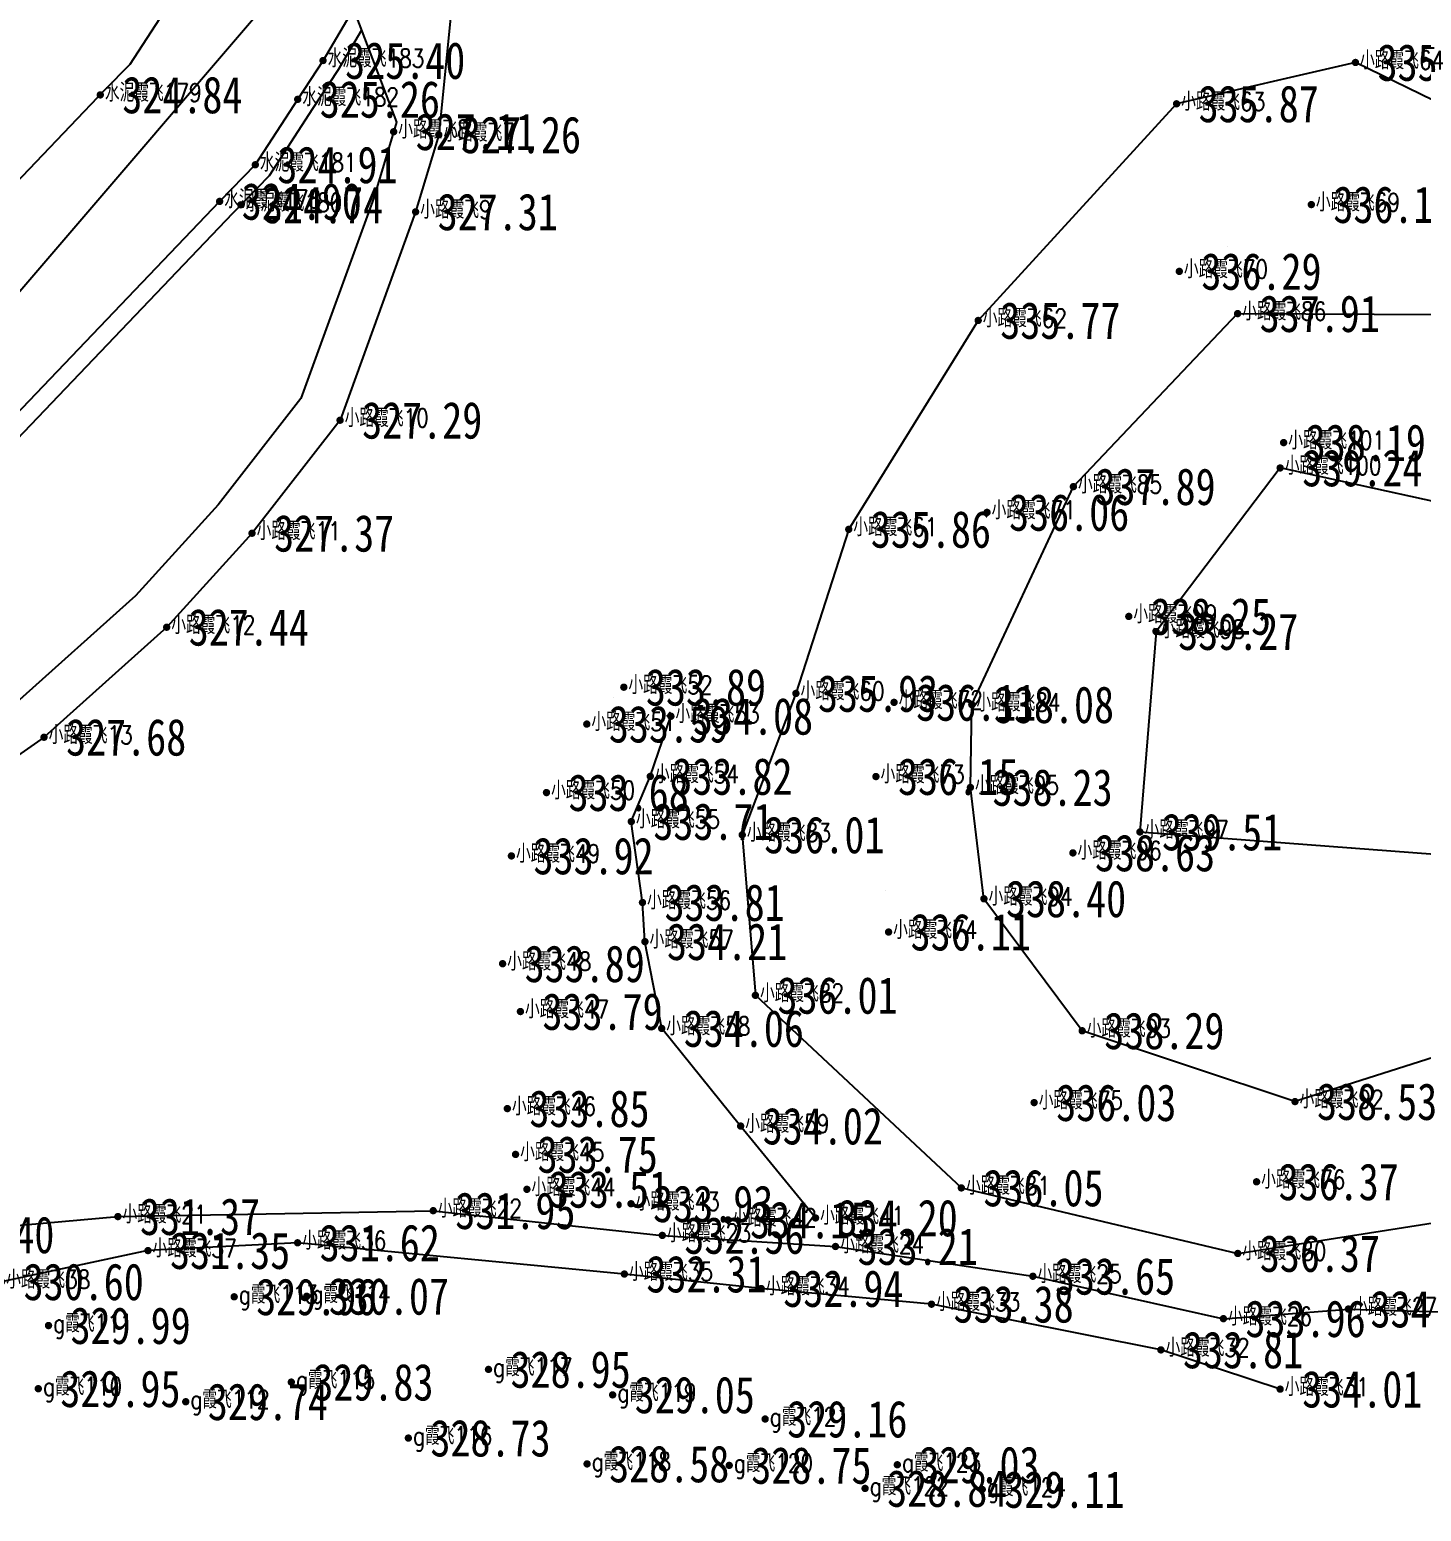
# Model space of a CAD drawing. Extents: x 380662 to 384336, y 3073712 to 3075492.
# Drawn here: x 382088.59 to 382126.41, y 3075339.05 to 3075379.32 of the extents above; entities that cross this region are included whole.
import ezdxf
from ezdxf.enums import TextEntityAlignment as Align

# ---------------------------------------------------------------- set-up
doc = ezdxf.new("R2010")
doc.units = 0
doc.header["$LTSCALE"] = 0.5
doc.header["$PDSIZE"] = 0.2
doc.layers.get('0').update_dxf_attribs({"linetype": 'CONTINUOUS'})
for name, color, linetype in [('DMTZ', 3, 'CONTINUOUS'), ('GCD', 1, 'CONTINUOUS'), ('ZDH', 1, 'CONTINUOUS')]:
    doc.layers.add(name, color=color, linetype=linetype)
doc.styles.add('HZ', font='rs.shx', dxfattribs={"width": 0.8, "bigfont": 'hztxt.shx'})
doc.styles.add('正等线体', font='simhei.ttf')
doc.linetypes.add('10421', pattern='A,2,[150,AAA.SHX,S=0.5,R=0,X=0,Y=0.5],1e-11', length=2)

# ---------------------------------------------------------------- blocks, each defined once
blk = doc.blocks.new('GC200')
at = {"linetype": 'Continuous', "const_width": 0.2, "flags": 128}
blk.add_lwpolyline([(-0.1, 0, 1), (0.1, 0, 1)], format="xyb", close=True, dxfattribs=at)

msp = doc.modelspace()

# ---------------------------------------------------------------- linework, layer by layer
at = {"color": 8, "linetype": 'Continuous', "flags": 128}
for points, elevation in [([(382142.567, 3075380.221), (382142.567, 3075380.221), (382125.378, 3075396.473), (382118.036, 3075400.27), (382111.433, 3075400.24), (382102.539, 3075393.458), (382097.233, 3075388.298), (382093.631, 3075382.057), (382092.871, 3075380.77), (382092.232, 3075379.792), (382091.309, 3075378.367), (382090.626, 3075377.667), (382081.283, 3075367.887)], 326.336), ([(382123.696, 3075392.434), (382117.021, 3075395.239), (382112.051, 3075394.19), (382105.953, 3075389.879), (382100.606, 3075385.45), (382097.383, 3075379.867), (382096.563, 3075378.477), (382095.875, 3075377.423), (382094.722, 3075375.643), (382093.753, 3075374.649), (382083.956, 3075364.395), (382074.901, 3075359.465), (382062.897, 3075355.752), (382055.63, 3075351.913), (382051.077, 3075346.254), (382051.4, 3075338.876), (382058.548, 3075330.829), (382067.878, 3075327.593), (382077.208, 3075322.782), (382081.615, 3075317.795), (382082.79, 3075313.425), (382079.574, 3075305.842), (382068.454, 3075299.636)], 326.336), ([(382100.606, 3075385.45), (382099.709, 3075376.458), (382099.079, 3075374.364), (382097.026, 3075368.701), (382094.633, 3075365.63), (382092.314, 3075363.075), (382088.98, 3075360.086), (382084.322, 3075356.826), (382082.135, 3075355.722), (382081.161, 3075354.943), (382080.322, 3075352.694), (382080.664, 3075349.773), (382083.106, 3075347.184), (382085.396, 3075346.563), (382090.988, 3075347.058), (382099.557, 3075347.218), (382105.783, 3075346.546), (382110.492, 3075346.245), (382115.855, 3075345.436), (382121.034, 3075344.283), (382124.431, 3075344.545), (382127.317, 3075344.463), (382129.725, 3075345.465)], 327.26), ([(382097.383, 3075379.867), (382097.401, 3075379.845), (382098.561, 3075376.803), (382097.941, 3075374.741), (382095.964, 3075369.288), (382093.715, 3075366.402), (382091.468, 3075363.926), (382088.233, 3075361.027), (382083.705, 3075357.858), (382081.483, 3075356.736), (382080.154, 3075355.672), (382079.098, 3075352.842), (382079.519, 3075349.239), (382080.408, 3075347)], 327.042), ([(382097.607, 3075379.304), (382096.97, 3075378.224), (382096.276, 3075377.162), (382095.098, 3075375.343), (382094.098, 3075374.317), (382084.251, 3075364.01), (382075.088, 3075359.022), (382063.081, 3075355.308), (382055.941, 3075351.536), (382051.563, 3075346.095), (382051.871, 3075339.067), (382058.823, 3075331.24), (382068.067, 3075328.034), (382077.507, 3075323.166), (382082.048, 3075318.028), (382083.295, 3075313.39), (382079.951, 3075305.504), (382068.67, 3075299.209)], 326.336), ([(382131.422, 3075373.363), (382128.155, 3075376.706), (382124.622, 3075378.424), (382119.761, 3075377.3), (382114.369, 3075371.412), (382110.851, 3075365.736), (382109.415, 3075361.276), (382107.956, 3075357.432), (382108.314, 3075353.071), (382113.911, 3075347.837), (382121.423, 3075346.055), (382128.411, 3075347.148)], 335.86), ([(382109.948, 3075347.021), (382107.913, 3075349.519), (382105.767, 3075352.171), (382105.312, 3075354.53), (382105.245, 3075355.593), (382104.941, 3075357.794), (382105.457, 3075359.021), (382106.017, 3075360.656)], 334.203), ([(382122.575, 3075342.368), (382119.335, 3075343.435), (382113.1, 3075344.677), (382108.472, 3075345.103), (382104.752, 3075345.497), (382095.872, 3075346.345), (382091.805, 3075346.134), (382087.826, 3075345.287), (382083.664, 3075345.393), (382080.408, 3075347)], 334.008)]:
    msp.add_lwpolyline(points, dxfattribs=dict(at, elevation=elevation))
at = {"linetype": 'Continuous', "flags": 128}
msp.add_lwpolyline([(382062, 3075299), (382078, 3075307), (382080, 3075314), (382079, 3075318), (382074, 3075322), (382066, 3075326), (382058, 3075329), (382050, 3075338), (382049, 3075346), (382054.221, 3075353.243), (382066, 3075359), (382083, 3075366), (382095, 3075380), (382104, 3075392), (382113, 3075398), (382121, 3075397), (382128, 3075391), (382142, 3075378)], dxfattribs=at)
at = {"color": 8, "linetype": 'Continuous', "flags": 128}
for points, elevation in [([(382116.956, 3075366.896), (382121.42, 3075371.598), (382126.989, 3075371.573), (382130.932, 3075368.512), (382133.42, 3075361.524), (382132.288, 3075354.936), (382128.155, 3075351.833), (382122.979, 3075350.184), (382117.195, 3075352.108), (382114.525, 3075355.695), (382114.157, 3075358.721), (382114.196, 3075360.971)], 338.272), ([(382128.456, 3075356.78), (382129.207, 3075361.54), (382126.867, 3075366.466), (382122.576, 3075367.404), (382119.204, 3075362.958), (382118.765, 3075357.511)], 339.95)]:
    msp.add_lwpolyline(points, close=True, dxfattribs=dict(at, elevation=elevation))
at = {"layer": 'DMTZ', "color": 8, "linetype": '10421', "flags": 128}
for points, elevation in [([(382128.411, 3075347.148, 0.00000234, 0.00000234, 0), (382121.423, 3075346.055, 0.00000234, 0.00000234, 0), (382113.911, 3075347.837, 0.00000234, 0.00000234, 0), (382108.314, 3075353.071, 0.00000234, 0.00000234, 0), (382107.956, 3075357.432, 0.00000234, 0.00000234, 0), (382109.415, 3075361.276, 0.00000234, 0.00000234, 0), (382110.851, 3075365.736, 0.00000234, 0.00000234, 0), (382114.369, 3075371.412, 0.00000234, 0.00000234, 0), (382119.761, 3075377.3, 0.00000234, 0.00000234, 0), (382124.622, 3075378.424, 0.00000234, 0.00000234, 0), (382128.155, 3075376.706, 0.00000234, 0.00000234, 0), (382131.422, 3075373.363, 0.00000234, 0.00000234, 0)], 335.86), ([(382127.923, 3075349.543, 0.00000234, 0.00000234, 0), (382126.526, 3075348.917, 0.00000234, 0.00000234, 0), (382121.935, 3075348.003, 0.00000234, 0.00000234, 0), (382115.89, 3075350.155, 0.00000234, 0.00000234, 0), (382111.933, 3075354.791, 0.00000234, 0.00000234, 0), (382111.59, 3075359.017, 0.00000234, 0.00000234, 0), (382112.083, 3075361.033, 0.00000234, 0.00000234, 0), (382114.609, 3075366.196, 0.00000234, 0.00000234, 0), (382119.835, 3075372.746, 0.00000234, 0.00000234, 0), (382123.423, 3075374.562, 0.00000234, 0.00000234, 0), (382128.34, 3075373.11, 0.00000234, 0.00000234, 0), (382132.344, 3075370.204, 0.00000234, 0.00000234, 0)], 336.645), ([(382128.155, 3075351.833, 0.00000234, 0.00000234, 0), (382122.979, 3075350.184, 0.00000234, 0.00000234, 0), (382117.195, 3075352.108, 0.00000234, 0.00000234, 0), (382114.525, 3075355.695, 0.00000234, 0.00000234, 0), (382114.157, 3075358.721, 0.00000234, 0.00000234, 0), (382114.196, 3075360.971, 0.00000234, 0.00000234, 0), (382116.956, 3075366.896, 0.00000234, 0.00000234, 0), (382121.42, 3075371.598, 0.00000234, 0.00000234, 0), (382126.989, 3075371.573, 0.00000234, 0.00000234, 0), (382130.932, 3075368.512, 0.00000234, 0.00000234, 0), (382133.42, 3075361.524, 0.00000234, 0.00000234, 0), (382132.288, 3075354.936, 0.00000234, 0.00000234, 0), (382128.44, 3075352.047, 0.00000234, 0.00000234, 0)], 338.272), ([(382128.456, 3075356.78, 0.00000234, 0.00000234, 0), (382118.769, 3075357.561, 0.00000234, 0.00000234, 0), (382119.204, 3075362.958, 0.00000234, 0.00000234, 0), (382122.576, 3075367.404, 0.00000234, 0.00000234, 0), (382126.867, 3075366.466, 0.00000234, 0.00000234, 0), (382129.207, 3075361.54, 0.00000234, 0.00000234, 0), (382128.497, 3075357.041, 0.00000234, 0.00000234, 0)], 339.95), ([(382107.569, 3075346.967, 0.00000233, 0.00000233, 0), (382102.103, 3075347.799, 0.00000233, 0.00000233, 0), (382101.795, 3075348.748, 0.00000233, 0.00000233, 0), (382101.572, 3075349.993, 0.00000233, 0.00000233, 0), (382101.927, 3075352.631, 0.00000233, 0.00000233, 0), (382101.443, 3075353.93, 0.00000233, 0.00000233, 0), (382101.683, 3075356.86, 0.00000233, 0.00000233, 0), (382102.636, 3075358.581, 0.00000233, 0.00000233, 0), (382103.732, 3075360.443, 0.00000233, 0.00000233, 0), (382104.738, 3075361.445, 0.00000233, 0.00000233, 0)], 333.894), ([(382109.948, 3075347.021, 0.00000233, 0.00000233, 0), (382107.913, 3075349.519, 0.00000233, 0.00000233, 0), (382105.767, 3075352.171, 0.00000233, 0.00000233, 0), (382105.312, 3075354.53, 0.00000233, 0.00000233, 0), (382105.245, 3075355.593, 0.00000233, 0.00000233, 0), (382104.941, 3075357.794, 0.00000233, 0.00000233, 0), (382105.457, 3075359.021, 0.00000233, 0.00000233, 0), (382106.017, 3075360.656, 0.00000233, 0.00000233, 0)], 334.203), ([(382122.575, 3075342.368, 0.00000233, 0.00000233, 0), (382119.335, 3075343.435, 0.00000233, 0.00000233, 0), (382113.1, 3075344.677, 0.00000233, 0.00000233, 0), (382108.472, 3075345.103, 0.00000233, 0.00000233, 0), (382104.752, 3075345.497, 0.00000233, 0.00000233, 0), (382095.872, 3075346.345, 0.00000233, 0.00000233, 0), (382091.805, 3075346.134, 0.00000233, 0.00000233, 0), (382087.826, 3075345.287, 0.00000233, 0.00000233, 0)], 334.008), ([(382116.991, 3075338.474, 0.00000233, 0.00000233, 0), (382114.41, 3075338.478, 0.00000233, 0.00000233, 0), (382111.295, 3075339.67, 0.00000233, 0.00000233, 0), (382107.602, 3075340.296, 0.00000233, 0.00000233, 0), (382103.739, 3075340.336, 0.00000233, 0.00000233, 0), (382098.882, 3075341.038, 0.00000233, 0.00000233, 0), (382092.832, 3075342.026, 0.00000233, 0.00000233, 0), (382088.824, 3075342.38, 0.00000233, 0.00000233, 0), (382084.558, 3075343.068, 0.00000233, 0.00000233, 0)], 326.336)]:
    msp.add_lwpolyline(points, format="xyseb", dxfattribs=dict(at, elevation=elevation))
at = {"layer": 'ZDH', "color": 8, "linetype": 'Continuous'}
for p in [(382096.563, 3075378.477, 325.402), (382124.622, 3075378.424, 335.753), (382090.508, 3075377.543, 324.84), (382095.875, 3075377.423, 325.26), (382119.761, 3075377.3, 335.868), (382098.482, 3075376.541, 327.105), (382099.709, 3075376.458, 327.26), (382094.722, 3075375.643, 324.912), (382093.753, 3075374.649, 324.904), (382094.33, 3075374.555, 324.737), (382123.423, 3075374.562, 336.113), (382099.079, 3075374.364, 327.31), (382119.835, 3075372.746, 336.29), (382114.369, 3075371.412, 335.765), (382121.42, 3075371.598, 337.911), (382097.026, 3075368.701, 327.289), (382122.671, 3075368.092, 338.194), (382122.576, 3075367.404, 339.242), (382116.956, 3075366.896, 337.887), (382114.609, 3075366.196, 336.059), (382110.851, 3075365.736, 335.856), (382094.633, 3075365.63, 327.374), (382118.462, 3075363.369, 338.249), (382092.314, 3075363.075, 327.435), (382119.204, 3075362.958, 339.266), (382104.738, 3075361.445, 333.894), (382109.415, 3075361.276, 335.927), (382112.083, 3075361.033, 336.105), (382114.196, 3075360.971, 338.081), (382103.732, 3075360.443, 333.594), (382106.017, 3075360.656, 334.083), (382088.98, 3075360.086, 327.677), (382105.457, 3075359.021, 333.815), (382111.59, 3075359.017, 336.154), (382102.636, 3075358.581, 333.683), (382114.157, 3075358.721, 338.233), (382104.941, 3075357.794, 333.706), (382107.956, 3075357.432, 336.01), (382118.765, 3075357.511, 339.506), (382101.683, 3075356.86, 333.922), (382116.943, 3075356.942, 338.63), (382114.525, 3075355.695, 338.395), (382105.245, 3075355.593, 333.81), (382105.312, 3075354.53, 334.206), (382111.933, 3075354.791, 336.114), (382101.443, 3075353.93, 333.888), (382108.314, 3075353.071, 336.013), (382101.927, 3075352.631, 333.787), (382105.767, 3075352.171, 334.058), (382117.195, 3075352.108, 338.289), (382101.572, 3075349.993, 333.845), (382115.89, 3075350.155, 336.028), (382122.979, 3075350.184, 338.532), (382107.913, 3075349.519, 334.017), (382101.795, 3075348.748, 333.753), (382121.935, 3075348.003, 336.367), (382102.103, 3075347.799, 333.506), (382113.911, 3075347.837, 336.051), (382099.557, 3075347.218, 331.953), (382104.934, 3075347.406, 333.925), (382090.988, 3075347.058, 331.366), (382107.569, 3075346.967, 334.146), (382109.948, 3075347.021, 334.203), (382095.872, 3075346.345, 331.615), (382105.783, 3075346.546, 332.56), (382091.805, 3075346.134, 331.352), (382110.492, 3075346.245, 333.209), (382121.423, 3075346.055, 336.374), (382104.752, 3075345.497, 332.308), (382115.855, 3075345.436, 333.652), (382094.148, 3075344.878, 329.961), (382096.121, 3075344.892, 330.07), (382108.472, 3075345.103, 332.941), (382113.1, 3075344.677, 333.384), (382124.431, 3075344.545, 334.113), (382089.102, 3075344.096, 329.987), (382121.034, 3075344.283, 333.963), (382119.335, 3075343.435, 333.806), (382101.06, 3075342.905, 328.947), (382088.824, 3075342.38, 329.946), (382095.7, 3075342.559, 329.827), (382122.575, 3075342.368, 334.008), (382092.832, 3075342.026, 329.739), (382104.434, 3075342.213, 329.045), (382108.579, 3075341.556, 329.155), (382098.882, 3075341.038, 328.726), (382103.739, 3075340.336, 328.576), (382107.602, 3075340.296, 328.749), (382112.171, 3075340.312, 329.034), (382111.295, 3075339.67, 328.844), (382114.479, 3075339.642, 329.106)]:
    msp.add_point(p, dxfattribs=at)

# ---------------------------------------------------------------- block references
at = {"layer": 'GCD', "color": 8, "linetype": 'Continuous'}
ref = msp.add_blockref('GC200', (382096.563, 3075378.477, 325.402), dxfattribs=dict(at, xscale=0.5, yscale=0.5, zscale=0.5))
ref.add_attrib('height', '325.40', dxfattribs={"linetype": 'Continuous', "height": 1, "style": '正等线体', "width": 0.8}).set_placement((382097.163, 3075378.477, 325.402), align=Align.MIDDLE_LEFT)
ref = msp.add_blockref('GC200', (382124.622, 3075378.424, 335.753), dxfattribs=dict(at, xscale=0.5, yscale=0.5, zscale=0.5))
ref.add_attrib('height', '335.75', dxfattribs={"linetype": 'Continuous', "height": 1, "style": '正等线体', "width": 0.8}).set_placement((382125.222, 3075378.424, 335.753), align=Align.MIDDLE_LEFT)
ref = msp.add_blockref('GC200', (382090.508, 3075377.543, 324.84), dxfattribs=dict(at, xscale=0.5, yscale=0.5, zscale=0.5))
ref.add_attrib('height', '324.84', dxfattribs={"linetype": 'Continuous', "height": 1, "style": '正等线体', "width": 0.8}).set_placement((382091.108, 3075377.543, 324.84), align=Align.MIDDLE_LEFT)
ref = msp.add_blockref('GC200', (382095.875, 3075377.423, 325.26), dxfattribs=dict(at, xscale=0.5, yscale=0.5, zscale=0.5))
ref.add_attrib('height', '325.26', dxfattribs={"linetype": 'Continuous', "height": 1, "style": '正等线体', "width": 0.8}).set_placement((382096.475, 3075377.423, 325.26), align=Align.MIDDLE_LEFT)
ref = msp.add_blockref('GC200', (382119.761, 3075377.3, 335.868), dxfattribs=dict(at, xscale=0.5, yscale=0.5, zscale=0.5))
ref.add_attrib('height', '335.87', dxfattribs={"linetype": 'Continuous', "height": 1, "style": '正等线体', "width": 0.8}).set_placement((382120.361, 3075377.3, 335.868), align=Align.MIDDLE_LEFT)
ref = msp.add_blockref('GC200', (382098.482, 3075376.541, 327.105), dxfattribs=dict(at, xscale=0.5, yscale=0.5, zscale=0.5))
ref.add_attrib('height', '327.11', dxfattribs={"linetype": 'Continuous', "height": 1, "style": '正等线体', "width": 0.8}).set_placement((382099.082, 3075376.541, 327.105), align=Align.MIDDLE_LEFT)
ref = msp.add_blockref('GC200', (382099.709, 3075376.458, 327.26), dxfattribs=dict(at, xscale=0.5, yscale=0.5, zscale=0.5))
ref.add_attrib('height', '327.26', dxfattribs={"linetype": 'Continuous', "height": 1, "style": '正等线体', "width": 0.8}).set_placement((382100.309, 3075376.458, 327.26), align=Align.MIDDLE_LEFT)
ref = msp.add_blockref('GC200', (382094.722, 3075375.643, 324.912), dxfattribs=dict(at, xscale=0.5, yscale=0.5, zscale=0.5))
ref.add_attrib('height', '324.91', dxfattribs={"linetype": 'Continuous', "height": 1, "style": '正等线体', "width": 0.8}).set_placement((382095.322, 3075375.643, 324.912), align=Align.MIDDLE_LEFT)
ref = msp.add_blockref('GC200', (382093.753, 3075374.649, 324.904), dxfattribs=dict(at, xscale=0.5, yscale=0.5, zscale=0.5))
ref.add_attrib('height', '324.90', dxfattribs={"linetype": 'Continuous', "height": 1, "style": '正等线体', "width": 0.8}).set_placement((382094.353, 3075374.649, 324.904), align=Align.MIDDLE_LEFT)
ref = msp.add_blockref('GC200', (382094.33, 3075374.555, 324.737), dxfattribs=dict(at, xscale=0.5, yscale=0.5, zscale=0.5))
ref.add_attrib('height', '324.74', dxfattribs={"linetype": 'Continuous', "height": 1, "style": '正等线体', "width": 0.8}).set_placement((382094.93, 3075374.555, 324.737), align=Align.MIDDLE_LEFT)
ref = msp.add_blockref('GC200', (382123.423, 3075374.562, 336.113), dxfattribs=dict(at, xscale=0.5, yscale=0.5, zscale=0.5))
ref.add_attrib('height', '336.11', dxfattribs={"linetype": 'Continuous', "height": 1, "style": '正等线体', "width": 0.8}).set_placement((382124.023, 3075374.562, 336.113), align=Align.MIDDLE_LEFT)
ref = msp.add_blockref('GC200', (382099.079, 3075374.364, 327.31), dxfattribs=dict(at, xscale=0.5, yscale=0.5, zscale=0.5))
ref.add_attrib('height', '327.31', dxfattribs={"linetype": 'Continuous', "height": 1, "style": '正等线体', "width": 0.8}).set_placement((382099.679, 3075374.364, 327.31), align=Align.MIDDLE_LEFT)
ref = msp.add_blockref('GC200', (382119.835, 3075372.746, 336.29), dxfattribs=dict(at, xscale=0.5, yscale=0.5, zscale=0.5))
ref.add_attrib('height', '336.29', dxfattribs={"linetype": 'Continuous', "height": 1, "style": '正等线体', "width": 0.8}).set_placement((382120.435, 3075372.746, 336.29), align=Align.MIDDLE_LEFT)
ref = msp.add_blockref('GC200', (382114.369, 3075371.412, 335.765), dxfattribs=dict(at, xscale=0.5, yscale=0.5, zscale=0.5))
ref.add_attrib('height', '335.77', dxfattribs={"linetype": 'Continuous', "height": 1, "style": '正等线体', "width": 0.8}).set_placement((382114.969, 3075371.412, 335.765), align=Align.MIDDLE_LEFT)
ref = msp.add_blockref('GC200', (382121.42, 3075371.598, 337.911), dxfattribs=dict(at, xscale=0.5, yscale=0.5, zscale=0.5))
ref.add_attrib('height', '337.91', dxfattribs={"linetype": 'Continuous', "height": 1, "style": '正等线体', "width": 0.8}).set_placement((382122.02, 3075371.598, 337.911), align=Align.MIDDLE_LEFT)
ref = msp.add_blockref('GC200', (382097.026, 3075368.701, 327.289), dxfattribs=dict(at, xscale=0.5, yscale=0.5, zscale=0.5))
ref.add_attrib('height', '327.29', dxfattribs={"linetype": 'Continuous', "height": 1, "style": '正等线体', "width": 0.8}).set_placement((382097.626, 3075368.701, 327.289), align=Align.MIDDLE_LEFT)
ref = msp.add_blockref('GC200', (382122.671, 3075368.092, 338.194), dxfattribs=dict(at, xscale=0.5, yscale=0.5, zscale=0.5))
ref.add_attrib('height', '338.19', dxfattribs={"linetype": 'Continuous', "height": 1, "style": '正等线体', "width": 0.8}).set_placement((382123.271, 3075368.092, 338.194), align=Align.MIDDLE_LEFT)
ref = msp.add_blockref('GC200', (382122.576, 3075367.404, 339.242), dxfattribs=dict(at, xscale=0.5, yscale=0.5, zscale=0.5))
ref.add_attrib('height', '339.24', dxfattribs={"linetype": 'Continuous', "height": 1, "style": '正等线体', "width": 0.8}).set_placement((382123.176, 3075367.404, 339.242), align=Align.MIDDLE_LEFT)
ref = msp.add_blockref('GC200', (382116.956, 3075366.896, 337.887), dxfattribs=dict(at, xscale=0.5, yscale=0.5, zscale=0.5))
ref.add_attrib('height', '337.89', dxfattribs={"linetype": 'Continuous', "height": 1, "style": '正等线体', "width": 0.8}).set_placement((382117.556, 3075366.896, 337.887), align=Align.MIDDLE_LEFT)
ref = msp.add_blockref('GC200', (382114.609, 3075366.196, 336.059), dxfattribs=dict(at, xscale=0.5, yscale=0.5, zscale=0.5))
ref.add_attrib('height', '336.06', dxfattribs={"linetype": 'Continuous', "height": 1, "style": '正等线体', "width": 0.8}).set_placement((382115.209, 3075366.196, 336.059), align=Align.MIDDLE_LEFT)
ref = msp.add_blockref('GC200', (382094.633, 3075365.63, 327.374), dxfattribs=dict(at, xscale=0.5, yscale=0.5, zscale=0.5))
ref.add_attrib('height', '327.37', dxfattribs={"linetype": 'Continuous', "height": 1, "style": '正等线体', "width": 0.8}).set_placement((382095.233, 3075365.63, 327.374), align=Align.MIDDLE_LEFT)
ref = msp.add_blockref('GC200', (382110.851, 3075365.736, 335.856), dxfattribs=dict(at, xscale=0.5, yscale=0.5, zscale=0.5))
ref.add_attrib('height', '335.86', dxfattribs={"linetype": 'Continuous', "height": 1, "style": '正等线体', "width": 0.8}).set_placement((382111.451, 3075365.736, 335.856), align=Align.MIDDLE_LEFT)
ref = msp.add_blockref('GC200', (382118.462, 3075363.369, 338.249), dxfattribs=dict(at, xscale=0.5, yscale=0.5, zscale=0.5))
ref.add_attrib('height', '338.25', dxfattribs={"linetype": 'Continuous', "height": 1, "style": '正等线体', "width": 0.8}).set_placement((382119.062, 3075363.369, 338.249), align=Align.MIDDLE_LEFT)
ref = msp.add_blockref('GC200', (382092.314, 3075363.075, 327.435), dxfattribs=dict(at, xscale=0.5, yscale=0.5, zscale=0.5))
ref.add_attrib('height', '327.44', dxfattribs={"linetype": 'Continuous', "height": 1, "style": '正等线体', "width": 0.8}).set_placement((382092.914, 3075363.075, 327.435), align=Align.MIDDLE_LEFT)
ref = msp.add_blockref('GC200', (382119.204, 3075362.958, 339.266), dxfattribs=dict(at, xscale=0.5, yscale=0.5, zscale=0.5))
ref.add_attrib('height', '339.27', dxfattribs={"linetype": 'Continuous', "height": 1, "style": '正等线体', "width": 0.8}).set_placement((382119.804, 3075362.958, 339.266), align=Align.MIDDLE_LEFT)
ref = msp.add_blockref('GC200', (382104.738, 3075361.445, 333.894), dxfattribs=dict(at, xscale=0.5, yscale=0.5, zscale=0.5))
ref.add_attrib('height', '333.89', dxfattribs={"linetype": 'Continuous', "height": 1, "style": '正等线体', "width": 0.8}).set_placement((382105.338, 3075361.445, 333.894), align=Align.MIDDLE_LEFT)
ref = msp.add_blockref('GC200', (382109.415, 3075361.276, 335.927), dxfattribs=dict(at, xscale=0.5, yscale=0.5, zscale=0.5))
ref.add_attrib('height', '335.93', dxfattribs={"linetype": 'Continuous', "height": 1, "style": '正等线体', "width": 0.8}).set_placement((382110.015, 3075361.276, 335.927), align=Align.MIDDLE_LEFT)
ref = msp.add_blockref('GC200', (382112.083, 3075361.033, 336.105), dxfattribs=dict(at, xscale=0.5, yscale=0.5, zscale=0.5))
ref.add_attrib('height', '336.11', dxfattribs={"linetype": 'Continuous', "height": 1, "style": '正等线体', "width": 0.8}).set_placement((382112.683, 3075361.033, 336.105), align=Align.MIDDLE_LEFT)
ref = msp.add_blockref('GC200', (382114.196, 3075360.971, 338.081), dxfattribs=dict(at, xscale=0.5, yscale=0.5, zscale=0.5))
ref.add_attrib('height', '338.08', dxfattribs={"linetype": 'Continuous', "height": 1, "style": '正等线体', "width": 0.8}).set_placement((382114.796, 3075360.971, 338.081), align=Align.MIDDLE_LEFT)
ref = msp.add_blockref('GC200', (382103.732, 3075360.443, 333.594), dxfattribs=dict(at, xscale=0.5, yscale=0.5, zscale=0.5))
ref.add_attrib('height', '333.59', dxfattribs={"linetype": 'Continuous', "height": 1, "style": '正等线体', "width": 0.8}).set_placement((382104.332, 3075360.443, 333.594), align=Align.MIDDLE_LEFT)
ref = msp.add_blockref('GC200', (382106.017, 3075360.656, 334.083), dxfattribs=dict(at, xscale=0.5, yscale=0.5, zscale=0.5))
ref.add_attrib('height', '334.08', dxfattribs={"linetype": 'Continuous', "height": 1, "style": '正等线体', "width": 0.8}).set_placement((382106.617, 3075360.656, 334.083), align=Align.MIDDLE_LEFT)
ref = msp.add_blockref('GC200', (382088.98, 3075360.086, 327.677), dxfattribs=dict(at, xscale=0.5, yscale=0.5, zscale=0.5))
ref.add_attrib('height', '327.68', dxfattribs={"linetype": 'Continuous', "height": 1, "style": '正等线体', "width": 0.8}).set_placement((382089.58, 3075360.086, 327.677), align=Align.MIDDLE_LEFT)
ref = msp.add_blockref('GC200', (382105.457, 3075359.021, 333.815), dxfattribs=dict(at, xscale=0.5, yscale=0.5, zscale=0.5))
ref.add_attrib('height', '333.82', dxfattribs={"linetype": 'Continuous', "height": 1, "style": '正等线体', "width": 0.8}).set_placement((382106.057, 3075359.021, 333.815), align=Align.MIDDLE_LEFT)
ref = msp.add_blockref('GC200', (382111.59, 3075359.017, 336.154), dxfattribs=dict(at, xscale=0.5, yscale=0.5, zscale=0.5))
ref.add_attrib('height', '336.15', dxfattribs={"linetype": 'Continuous', "height": 1, "style": '正等线体', "width": 0.8}).set_placement((382112.19, 3075359.017, 336.154), align=Align.MIDDLE_LEFT)
ref = msp.add_blockref('GC200', (382102.636, 3075358.581, 333.683), dxfattribs=dict(at, xscale=0.5, yscale=0.5, zscale=0.5))
ref.add_attrib('height', '333.68', dxfattribs={"linetype": 'Continuous', "height": 1, "style": '正等线体', "width": 0.8}).set_placement((382103.236, 3075358.581, 333.683), align=Align.MIDDLE_LEFT)
ref = msp.add_blockref('GC200', (382114.157, 3075358.721, 338.233), dxfattribs=dict(at, xscale=0.5, yscale=0.5, zscale=0.5))
ref.add_attrib('height', '338.23', dxfattribs={"linetype": 'Continuous', "height": 1, "style": '正等线体', "width": 0.8}).set_placement((382114.757, 3075358.721, 338.233), align=Align.MIDDLE_LEFT)
ref = msp.add_blockref('GC200', (382104.941, 3075357.794, 333.706), dxfattribs=dict(at, xscale=0.5, yscale=0.5, zscale=0.5))
ref.add_attrib('height', '333.71', dxfattribs={"linetype": 'Continuous', "height": 1, "style": '正等线体', "width": 0.8}).set_placement((382105.541, 3075357.794, 333.706), align=Align.MIDDLE_LEFT)
ref = msp.add_blockref('GC200', (382107.956, 3075357.432, 336.01), dxfattribs=dict(at, xscale=0.5, yscale=0.5, zscale=0.5))
ref.add_attrib('height', '336.01', dxfattribs={"linetype": 'Continuous', "height": 1, "style": '正等线体', "width": 0.8}).set_placement((382108.556, 3075357.432, 336.01), align=Align.MIDDLE_LEFT)
ref = msp.add_blockref('GC200', (382118.765, 3075357.511, 339.506), dxfattribs=dict(at, xscale=0.5, yscale=0.5, zscale=0.5))
ref.add_attrib('height', '339.51', dxfattribs={"linetype": 'Continuous', "height": 1, "style": '正等线体', "width": 0.8}).set_placement((382119.365, 3075357.511, 339.506), align=Align.MIDDLE_LEFT)
ref = msp.add_blockref('GC200', (382101.683, 3075356.86, 333.922), dxfattribs=dict(at, xscale=0.5, yscale=0.5, zscale=0.5))
ref.add_attrib('height', '333.92', dxfattribs={"linetype": 'Continuous', "height": 1, "style": '正等线体', "width": 0.8}).set_placement((382102.283, 3075356.86, 333.922), align=Align.MIDDLE_LEFT)
ref = msp.add_blockref('GC200', (382116.943, 3075356.942, 338.63), dxfattribs=dict(at, xscale=0.5, yscale=0.5, zscale=0.5))
ref.add_attrib('height', '338.63', dxfattribs={"linetype": 'Continuous', "height": 1, "style": '正等线体', "width": 0.8}).set_placement((382117.543, 3075356.942, 338.63), align=Align.MIDDLE_LEFT)
ref = msp.add_blockref('GC200', (382105.245, 3075355.593, 333.81), dxfattribs=dict(at, xscale=0.5, yscale=0.5, zscale=0.5))
ref.add_attrib('height', '333.81', dxfattribs={"linetype": 'Continuous', "height": 1, "style": '正等线体', "width": 0.8}).set_placement((382105.845, 3075355.593, 333.81), align=Align.MIDDLE_LEFT)
ref = msp.add_blockref('GC200', (382114.525, 3075355.695, 338.395), dxfattribs=dict(at, xscale=0.5, yscale=0.5, zscale=0.5))
ref.add_attrib('height', '338.40', dxfattribs={"linetype": 'Continuous', "height": 1, "style": '正等线体', "width": 0.8}).set_placement((382115.125, 3075355.695, 338.395), align=Align.MIDDLE_LEFT)
ref = msp.add_blockref('GC200', (382111.933, 3075354.791, 336.114), dxfattribs=dict(at, xscale=0.5, yscale=0.5, zscale=0.5))
ref.add_attrib('height', '336.11', dxfattribs={"linetype": 'Continuous', "height": 1, "style": '正等线体', "width": 0.8}).set_placement((382112.533, 3075354.791, 336.114), align=Align.MIDDLE_LEFT)
ref = msp.add_blockref('GC200', (382105.312, 3075354.53, 334.206), dxfattribs=dict(at, xscale=0.5, yscale=0.5, zscale=0.5))
ref.add_attrib('height', '334.21', dxfattribs={"linetype": 'Continuous', "height": 1, "style": '正等线体', "width": 0.8}).set_placement((382105.912, 3075354.53, 334.206), align=Align.MIDDLE_LEFT)
ref = msp.add_blockref('GC200', (382101.443, 3075353.93, 333.888), dxfattribs=dict(at, xscale=0.5, yscale=0.5, zscale=0.5))
ref.add_attrib('height', '333.89', dxfattribs={"linetype": 'Continuous', "height": 1, "style": '正等线体', "width": 0.8}).set_placement((382102.043, 3075353.93, 333.888), align=Align.MIDDLE_LEFT)
ref = msp.add_blockref('GC200', (382108.314, 3075353.071, 336.013), dxfattribs=dict(at, xscale=0.5, yscale=0.5, zscale=0.5))
ref.add_attrib('height', '336.01', dxfattribs={"linetype": 'Continuous', "height": 1, "style": '正等线体', "width": 0.8}).set_placement((382108.914, 3075353.071, 336.013), align=Align.MIDDLE_LEFT)
ref = msp.add_blockref('GC200', (382101.927, 3075352.631, 333.787), dxfattribs=dict(at, xscale=0.5, yscale=0.5, zscale=0.5))
ref.add_attrib('height', '333.79', dxfattribs={"linetype": 'Continuous', "height": 1, "style": '正等线体', "width": 0.8}).set_placement((382102.527, 3075352.631, 333.787), align=Align.MIDDLE_LEFT)
ref = msp.add_blockref('GC200', (382105.767, 3075352.171, 334.058), dxfattribs=dict(at, xscale=0.5, yscale=0.5, zscale=0.5))
ref.add_attrib('height', '334.06', dxfattribs={"linetype": 'Continuous', "height": 1, "style": '正等线体', "width": 0.8}).set_placement((382106.367, 3075352.171, 334.058), align=Align.MIDDLE_LEFT)
ref = msp.add_blockref('GC200', (382117.195, 3075352.108, 338.289), dxfattribs=dict(at, xscale=0.5, yscale=0.5, zscale=0.5))
ref.add_attrib('height', '338.29', dxfattribs={"linetype": 'Continuous', "height": 1, "style": '正等线体', "width": 0.8}).set_placement((382117.795, 3075352.108, 338.289), align=Align.MIDDLE_LEFT)
ref = msp.add_blockref('GC200', (382101.572, 3075349.993, 333.845), dxfattribs=dict(at, xscale=0.5, yscale=0.5, zscale=0.5))
ref.add_attrib('height', '333.85', dxfattribs={"linetype": 'Continuous', "height": 1, "style": '正等线体', "width": 0.8}).set_placement((382102.172, 3075349.993, 333.845), align=Align.MIDDLE_LEFT)
ref = msp.add_blockref('GC200', (382115.89, 3075350.155, 336.028), dxfattribs=dict(at, xscale=0.5, yscale=0.5, zscale=0.5))
ref.add_attrib('height', '336.03', dxfattribs={"linetype": 'Continuous', "height": 1, "style": '正等线体', "width": 0.8}).set_placement((382116.49, 3075350.155, 336.028), align=Align.MIDDLE_LEFT)
ref = msp.add_blockref('GC200', (382122.979, 3075350.184, 338.532), dxfattribs=dict(at, xscale=0.5, yscale=0.5, zscale=0.5))
ref.add_attrib('height', '338.53', dxfattribs={"linetype": 'Continuous', "height": 1, "style": '正等线体', "width": 0.8}).set_placement((382123.579, 3075350.184, 338.532), align=Align.MIDDLE_LEFT)
ref = msp.add_blockref('GC200', (382107.913, 3075349.519, 334.017), dxfattribs=dict(at, xscale=0.5, yscale=0.5, zscale=0.5))
ref.add_attrib('height', '334.02', dxfattribs={"linetype": 'Continuous', "height": 1, "style": '正等线体', "width": 0.8}).set_placement((382108.513, 3075349.519, 334.017), align=Align.MIDDLE_LEFT)
ref = msp.add_blockref('GC200', (382101.795, 3075348.748, 333.753), dxfattribs=dict(at, xscale=0.5, yscale=0.5, zscale=0.5))
ref.add_attrib('height', '333.75', dxfattribs={"linetype": 'Continuous', "height": 1, "style": '正等线体', "width": 0.8}).set_placement((382102.395, 3075348.748, 333.753), align=Align.MIDDLE_LEFT)
ref = msp.add_blockref('GC200', (382121.935, 3075348.003, 336.367), dxfattribs=dict(at, xscale=0.5, yscale=0.5, zscale=0.5))
ref.add_attrib('height', '336.37', dxfattribs={"linetype": 'Continuous', "height": 1, "style": '正等线体', "width": 0.8}).set_placement((382122.535, 3075348.003, 336.367), align=Align.MIDDLE_LEFT)
ref = msp.add_blockref('GC200', (382102.103, 3075347.799, 333.506), dxfattribs=dict(at, xscale=0.5, yscale=0.5, zscale=0.5))
ref.add_attrib('height', '333.51', dxfattribs={"linetype": 'Continuous', "height": 1, "style": '正等线体', "width": 0.8}).set_placement((382102.703, 3075347.799, 333.506), align=Align.MIDDLE_LEFT)
ref = msp.add_blockref('GC200', (382113.911, 3075347.837, 336.051), dxfattribs=dict(at, xscale=0.5, yscale=0.5, zscale=0.5))
ref.add_attrib('height', '336.05', dxfattribs={"linetype": 'Continuous', "height": 1, "style": '正等线体', "width": 0.8}).set_placement((382114.511, 3075347.837, 336.051), align=Align.MIDDLE_LEFT)
ref = msp.add_blockref('GC200', (382090.988, 3075347.058, 331.366), dxfattribs=dict(at, xscale=0.5, yscale=0.5, zscale=0.5))
ref.add_attrib('height', '331.37', dxfattribs={"linetype": 'Continuous', "height": 1, "style": '正等线体', "width": 0.8}).set_placement((382091.588, 3075347.058, 331.366), align=Align.MIDDLE_LEFT)
ref = msp.add_blockref('GC200', (382099.557, 3075347.218, 331.953), dxfattribs=dict(at, xscale=0.5, yscale=0.5, zscale=0.5))
ref.add_attrib('height', '331.95', dxfattribs={"linetype": 'Continuous', "height": 1, "style": '正等线体', "width": 0.8}).set_placement((382100.157, 3075347.218, 331.953), align=Align.MIDDLE_LEFT)
ref = msp.add_blockref('GC200', (382104.934, 3075347.406, 333.925), dxfattribs=dict(at, xscale=0.5, yscale=0.5, zscale=0.5))
ref.add_attrib('height', '333.93', dxfattribs={"linetype": 'Continuous', "height": 1, "style": '正等线体', "width": 0.8}).set_placement((382105.534, 3075347.406, 333.925), align=Align.MIDDLE_LEFT)
ref = msp.add_blockref('GC200', (382107.569, 3075346.967, 334.146), dxfattribs=dict(at, xscale=0.5, yscale=0.5, zscale=0.5))
ref.add_attrib('height', '334.15', dxfattribs={"linetype": 'Continuous', "height": 1, "style": '正等线体', "width": 0.8}).set_placement((382108.169, 3075346.967, 334.146), align=Align.MIDDLE_LEFT)
ref = msp.add_blockref('GC200', (382109.948, 3075347.021, 334.203), dxfattribs=dict(at, xscale=0.5, yscale=0.5, zscale=0.5))
ref.add_attrib('height', '334.20', dxfattribs={"linetype": 'Continuous', "height": 1, "style": '正等线体', "width": 0.8}).set_placement((382110.548, 3075347.021, 334.203), align=Align.MIDDLE_LEFT)
ref = msp.add_blockref('GC200', (382085.396, 3075346.563, 330.402), dxfattribs=dict(at, xscale=0.5, yscale=0.5, zscale=0.5))
ref.add_attrib('height', '330.40', dxfattribs={"linetype": 'Continuous', "height": 1, "style": '正等线体', "width": 0.8}).set_placement((382085.996, 3075346.563, 330.402), align=Align.MIDDLE_LEFT)
ref = msp.add_blockref('GC200', (382095.872, 3075346.345, 331.615), dxfattribs=dict(at, xscale=0.5, yscale=0.5, zscale=0.5))
ref.add_attrib('height', '331.62', dxfattribs={"linetype": 'Continuous', "height": 1, "style": '正等线体', "width": 0.8}).set_placement((382096.472, 3075346.345, 331.615), align=Align.MIDDLE_LEFT)
ref = msp.add_blockref('GC200', (382105.783, 3075346.546, 332.56), dxfattribs=dict(at, xscale=0.5, yscale=0.5, zscale=0.5))
ref.add_attrib('height', '332.56', dxfattribs={"linetype": 'Continuous', "height": 1, "style": '正等线体', "width": 0.8}).set_placement((382106.383, 3075346.546, 332.56), align=Align.MIDDLE_LEFT)
ref = msp.add_blockref('GC200', (382091.805, 3075346.134, 331.352), dxfattribs=dict(at, xscale=0.5, yscale=0.5, zscale=0.5))
ref.add_attrib('height', '331.35', dxfattribs={"linetype": 'Continuous', "height": 1, "style": '正等线体', "width": 0.8}).set_placement((382092.405, 3075346.134, 331.352), align=Align.MIDDLE_LEFT)
ref = msp.add_blockref('GC200', (382110.492, 3075346.245, 333.209), dxfattribs=dict(at, xscale=0.5, yscale=0.5, zscale=0.5))
ref.add_attrib('height', '333.21', dxfattribs={"linetype": 'Continuous', "height": 1, "style": '正等线体', "width": 0.8}).set_placement((382111.092, 3075346.245, 333.209), align=Align.MIDDLE_LEFT)
ref = msp.add_blockref('GC200', (382121.423, 3075346.055, 336.374), dxfattribs=dict(at, xscale=0.5, yscale=0.5, zscale=0.5))
ref.add_attrib('height', '336.37', dxfattribs={"linetype": 'Continuous', "height": 1, "style": '正等线体', "width": 0.8}).set_placement((382122.023, 3075346.055, 336.374), align=Align.MIDDLE_LEFT)
ref = msp.add_blockref('GC200', (382104.752, 3075345.497, 332.308), dxfattribs=dict(at, xscale=0.5, yscale=0.5, zscale=0.5))
ref.add_attrib('height', '332.31', dxfattribs={"linetype": 'Continuous', "height": 1, "style": '正等线体', "width": 0.8}).set_placement((382105.352, 3075345.497, 332.308), align=Align.MIDDLE_LEFT)
ref = msp.add_blockref('GC200', (382087.826, 3075345.287, 330.603), dxfattribs=dict(at, xscale=0.5, yscale=0.5, zscale=0.5))
ref.add_attrib('height', '330.60', dxfattribs={"linetype": 'Continuous', "height": 1, "style": '正等线体', "width": 0.8}).set_placement((382088.426, 3075345.287, 330.603), align=Align.MIDDLE_LEFT)
ref = msp.add_blockref('GC200', (382108.472, 3075345.103, 332.941), dxfattribs=dict(at, xscale=0.5, yscale=0.5, zscale=0.5))
ref.add_attrib('height', '332.94', dxfattribs={"linetype": 'Continuous', "height": 1, "style": '正等线体', "width": 0.8}).set_placement((382109.072, 3075345.103, 332.941), align=Align.MIDDLE_LEFT)
ref = msp.add_blockref('GC200', (382115.855, 3075345.436, 333.652), dxfattribs=dict(at, xscale=0.5, yscale=0.5, zscale=0.5))
ref.add_attrib('height', '333.65', dxfattribs={"linetype": 'Continuous', "height": 1, "style": '正等线体', "width": 0.8}).set_placement((382116.455, 3075345.436, 333.652), align=Align.MIDDLE_LEFT)
ref = msp.add_blockref('GC200', (382094.148, 3075344.878, 329.961), dxfattribs=dict(at, xscale=0.5, yscale=0.5, zscale=0.5))
ref.add_attrib('height', '329.96', dxfattribs={"linetype": 'Continuous', "height": 1, "style": '正等线体', "width": 0.8}).set_placement((382094.748, 3075344.878, 329.961), align=Align.MIDDLE_LEFT)
ref = msp.add_blockref('GC200', (382096.121, 3075344.892, 330.07), dxfattribs=dict(at, xscale=0.5, yscale=0.5, zscale=0.5))
ref.add_attrib('height', '330.07', dxfattribs={"linetype": 'Continuous', "height": 1, "style": '正等线体', "width": 0.8}).set_placement((382096.721, 3075344.892, 330.07), align=Align.MIDDLE_LEFT)
ref = msp.add_blockref('GC200', (382113.1, 3075344.677, 333.384), dxfattribs=dict(at, xscale=0.5, yscale=0.5, zscale=0.5))
ref.add_attrib('height', '333.38', dxfattribs={"linetype": 'Continuous', "height": 1, "style": '正等线体', "width": 0.8}).set_placement((382113.7, 3075344.677, 333.384), align=Align.MIDDLE_LEFT)
ref = msp.add_blockref('GC200', (382121.034, 3075344.283, 333.963), dxfattribs=dict(at, xscale=0.5, yscale=0.5, zscale=0.5))
ref.add_attrib('height', '333.96', dxfattribs={"linetype": 'Continuous', "height": 1, "style": '正等线体', "width": 0.8}).set_placement((382121.634, 3075344.283, 333.963), align=Align.MIDDLE_LEFT)
ref = msp.add_blockref('GC200', (382124.431, 3075344.545, 334.113), dxfattribs=dict(at, xscale=0.5, yscale=0.5, zscale=0.5))
ref.add_attrib('height', '334.11', dxfattribs={"linetype": 'Continuous', "height": 1, "style": '正等线体', "width": 0.8}).set_placement((382125.031, 3075344.545, 334.113), align=Align.MIDDLE_LEFT)
ref = msp.add_blockref('GC200', (382089.102, 3075344.096, 329.987), dxfattribs=dict(at, xscale=0.5, yscale=0.5, zscale=0.5))
ref.add_attrib('height', '329.99', dxfattribs={"linetype": 'Continuous', "height": 1, "style": '正等线体', "width": 0.8}).set_placement((382089.702, 3075344.096, 329.987), align=Align.MIDDLE_LEFT)
ref = msp.add_blockref('GC200', (382119.335, 3075343.435, 333.806), dxfattribs=dict(at, xscale=0.5, yscale=0.5, zscale=0.5))
ref.add_attrib('height', '333.81', dxfattribs={"linetype": 'Continuous', "height": 1, "style": '正等线体', "width": 0.8}).set_placement((382119.935, 3075343.435, 333.806), align=Align.MIDDLE_LEFT)
ref = msp.add_blockref('GC200', (382101.06, 3075342.905, 328.947), dxfattribs=dict(at, xscale=0.5, yscale=0.5, zscale=0.5))
ref.add_attrib('height', '328.95', dxfattribs={"linetype": 'Continuous', "height": 1, "style": '正等线体', "width": 0.8}).set_placement((382101.66, 3075342.905, 328.947), align=Align.MIDDLE_LEFT)
ref = msp.add_blockref('GC200', (382088.824, 3075342.38, 329.946), dxfattribs=dict(at, xscale=0.5, yscale=0.5, zscale=0.5))
ref.add_attrib('height', '329.95', dxfattribs={"linetype": 'Continuous', "height": 1, "style": '正等线体', "width": 0.8}).set_placement((382089.424, 3075342.38, 329.946), align=Align.MIDDLE_LEFT)
ref = msp.add_blockref('GC200', (382095.7, 3075342.559, 329.827), dxfattribs=dict(at, xscale=0.5, yscale=0.5, zscale=0.5))
ref.add_attrib('height', '329.83', dxfattribs={"linetype": 'Continuous', "height": 1, "style": '正等线体', "width": 0.8}).set_placement((382096.3, 3075342.559, 329.827), align=Align.MIDDLE_LEFT)
ref = msp.add_blockref('GC200', (382122.575, 3075342.368, 334.008), dxfattribs=dict(at, xscale=0.5, yscale=0.5, zscale=0.5))
ref.add_attrib('height', '334.01', dxfattribs={"linetype": 'Continuous', "height": 1, "style": '正等线体', "width": 0.8}).set_placement((382123.175, 3075342.368, 334.008), align=Align.MIDDLE_LEFT)
ref = msp.add_blockref('GC200', (382092.832, 3075342.026, 329.739), dxfattribs=dict(at, xscale=0.5, yscale=0.5, zscale=0.5))
ref.add_attrib('height', '329.74', dxfattribs={"linetype": 'Continuous', "height": 1, "style": '正等线体', "width": 0.8}).set_placement((382093.432, 3075342.026, 329.739), align=Align.MIDDLE_LEFT)
ref = msp.add_blockref('GC200', (382104.434, 3075342.213, 329.045), dxfattribs=dict(at, xscale=0.5, yscale=0.5, zscale=0.5))
ref.add_attrib('height', '329.05', dxfattribs={"linetype": 'Continuous', "height": 1, "style": '正等线体', "width": 0.8}).set_placement((382105.034, 3075342.213, 329.045), align=Align.MIDDLE_LEFT)
ref = msp.add_blockref('GC200', (382108.579, 3075341.556, 329.155), dxfattribs=dict(at, xscale=0.5, yscale=0.5, zscale=0.5))
ref.add_attrib('height', '329.16', dxfattribs={"linetype": 'Continuous', "height": 1, "style": '正等线体', "width": 0.8}).set_placement((382109.179, 3075341.556, 329.155), align=Align.MIDDLE_LEFT)
ref = msp.add_blockref('GC200', (382098.882, 3075341.038, 328.726), dxfattribs=dict(at, xscale=0.5, yscale=0.5, zscale=0.5))
ref.add_attrib('height', '328.73', dxfattribs={"linetype": 'Continuous', "height": 1, "style": '正等线体', "width": 0.8}).set_placement((382099.482, 3075341.038, 328.726), align=Align.MIDDLE_LEFT)
ref = msp.add_blockref('GC200', (382103.739, 3075340.336, 328.576), dxfattribs=dict(at, xscale=0.5, yscale=0.5, zscale=0.5))
ref.add_attrib('height', '328.58', dxfattribs={"linetype": 'Continuous', "height": 1, "style": '正等线体', "width": 0.8}).set_placement((382104.339, 3075340.336, 328.576), align=Align.MIDDLE_LEFT)
ref = msp.add_blockref('GC200', (382107.602, 3075340.296, 328.749), dxfattribs=dict(at, xscale=0.5, yscale=0.5, zscale=0.5))
ref.add_attrib('height', '328.75', dxfattribs={"linetype": 'Continuous', "height": 1, "style": '正等线体', "width": 0.8}).set_placement((382108.202, 3075340.296, 328.749), align=Align.MIDDLE_LEFT)
ref = msp.add_blockref('GC200', (382112.171, 3075340.312, 329.034), dxfattribs=dict(at, xscale=0.5, yscale=0.5, zscale=0.5))
ref.add_attrib('height', '329.03', dxfattribs={"linetype": 'Continuous', "height": 1, "style": '正等线体', "width": 0.8}).set_placement((382112.771, 3075340.312, 329.034), align=Align.MIDDLE_LEFT)
ref = msp.add_blockref('GC200', (382111.295, 3075339.67, 328.844), dxfattribs=dict(at, xscale=0.5, yscale=0.5, zscale=0.5))
ref.add_attrib('height', '328.84', dxfattribs={"linetype": 'Continuous', "height": 1, "style": '正等线体', "width": 0.8}).set_placement((382111.895, 3075339.67, 328.844), align=Align.MIDDLE_LEFT)
ref = msp.add_blockref('GC200', (382114.479, 3075339.642, 329.106), dxfattribs=dict(at, xscale=0.5, yscale=0.5, zscale=0.5))
ref.add_attrib('height', '329.11', dxfattribs={"linetype": 'Continuous', "height": 1, "style": '正等线体', "width": 0.8}).set_placement((382115.079, 3075339.642, 329.106), align=Align.MIDDLE_LEFT)

# ---------------------------------------------------------------- texts
at = {"layer": 'ZDH', "color": 8, "linetype": 'Continuous', "style": 'HZ', "width": 0.8}
for s, p in [('水泥霞飞183', (382096.688, 3075378.289, 325.402)), ('小路霞飞64', (382124.747, 3075378.237, 335.753)), ('水泥霞飞179', (382090.633, 3075377.356, 324.84)), ('水泥霞飞182', (382096, 3075377.235, 325.26)), ('小路霞飞63', (382119.886, 3075377.112, 335.868)), ('小路霞飞8', (382098.607, 3075376.354, 327.105)), ('小路霞飞7', (382099.834, 3075376.271, 327.26)), ('水泥霞飞181', (382094.847, 3075375.456, 324.912)), ('水泥霞飞178', (382093.878, 3075374.462, 324.904)), ('小路霞飞69', (382123.548, 3075374.374, 336.113)), ('水泥霞飞180', (382094.455, 3075374.368, 324.737)), ('小路霞飞9', (382099.204, 3075374.177, 327.31)), ('小路霞飞70', (382119.96, 3075372.558, 336.29)), ('小路霞飞62', (382114.494, 3075371.225, 335.765)), ('小路霞飞86', (382121.545, 3075371.411, 337.911)), ('小路霞飞10', (382097.151, 3075368.513, 327.289)), ('小路霞飞101', (382122.796, 3075367.905, 338.194)), ('小路霞飞100', (382122.701, 3075367.217, 339.242)), ('小路霞飞85', (382117.081, 3075366.709, 337.887)), ('小路霞飞71', (382114.734, 3075366.008, 336.059)), ('小路霞飞61', (382110.976, 3075365.549, 335.856)), ('小路霞飞11', (382094.758, 3075365.442, 327.374)), ('小路霞飞99', (382118.587, 3075363.181, 338.249)), ('小路霞飞12', (382092.439, 3075362.888, 327.435)), ('小路霞飞98', (382119.329, 3075362.771, 339.266)), ('小路霞飞52', (382104.863, 3075361.257, 333.894)), ('小路霞飞60', (382109.54, 3075361.089, 335.927)), ('小路霞飞72', (382112.208, 3075360.845, 336.105)), ('小路霞飞84', (382114.321, 3075360.783, 338.081)), ('小路霞飞53', (382106.142, 3075360.468, 334.083)), ('小路霞飞13', (382089.105, 3075359.899, 327.677)), ('小路霞飞51', (382103.857, 3075360.255, 333.594)), ('小路霞飞54', (382105.582, 3075358.834, 333.815)), ('小路霞飞73', (382111.715, 3075358.829, 336.154)), ('小路霞飞50', (382102.761, 3075358.393, 333.683)), ('小路霞飞95', (382114.282, 3075358.533, 338.233)), ('小路霞飞55', (382105.066, 3075357.607, 333.706)), ('小路霞飞83', (382108.081, 3075357.245, 336.01)), ('小路霞飞97', (382118.89, 3075357.323, 339.506)), ('小路霞飞49', (382101.808, 3075356.672, 333.922)), ('小路霞飞96', (382117.068, 3075356.754, 338.63)), ('小路霞飞94', (382114.65, 3075355.507, 338.395)), ('小路霞飞56', (382105.37, 3075355.405, 333.81)), ('小路霞飞57', (382105.437, 3075354.342, 334.206)), ('小路霞飞74', (382112.058, 3075354.604, 336.114)), ('小路霞飞48', (382101.568, 3075353.743, 333.888)), ('小路霞飞82', (382108.439, 3075352.883, 336.013)), ('小路霞飞47', (382102.052, 3075352.444, 333.787)), ('小路霞飞58', (382105.892, 3075351.984, 334.058)), ('小路霞飞93', (382117.32, 3075351.921, 338.289)), ('小路霞飞75', (382116.015, 3075349.967, 336.028)), ('小路霞飞92', (382123.104, 3075349.996, 338.532)), ('小路霞飞46', (382101.697, 3075349.805, 333.845)), ('小路霞飞59', (382108.038, 3075349.331, 334.017)), ('小路霞飞45', (382101.92, 3075348.561, 333.753)), ('小路霞飞76', (382122.06, 3075347.816, 336.367)), ('小路霞飞44', (382102.228, 3075347.612, 333.506)), ('小路霞飞81', (382114.036, 3075347.649, 336.051)), ('小路霞飞22', (382099.682, 3075347.03, 331.953)), ('小路霞飞43', (382105.059, 3075347.218, 333.925)), ('小路霞飞21', (382091.113, 3075346.871, 331.366)), ('小路霞飞42', (382107.694, 3075346.78, 334.146)), ('小路霞飞41', (382110.073, 3075346.834, 334.203)), ('小路霞飞23', (382105.908, 3075346.359, 332.56)), ('小路霞飞37', (382091.93, 3075345.947, 331.352)), ('小路霞飞36', (382095.997, 3075346.158, 331.615)), ('小路霞飞24', (382110.617, 3075346.058, 333.209)), ('小路霞飞80', (382121.548, 3075345.868, 336.374)), ('小路霞飞38', (382087.951, 3075345.1, 330.603)), ('小路霞飞35', (382104.877, 3075345.309, 332.308)), ('小路霞飞25', (382115.98, 3075345.249, 333.652)), ('g霞飞113', (382094.273, 3075344.691, 329.961)), ('g霞飞114', (382096.246, 3075344.704, 330.07)), ('小路霞飞34', (382108.597, 3075344.916, 332.941)), ('小路霞飞33', (382113.225, 3075344.49, 333.384)), ('小路霞飞27', (382124.556, 3075344.357, 334.113)), ('g霞飞111', (382089.227, 3075343.908, 329.987)), ('小路霞飞26', (382121.159, 3075344.095, 333.963)), ('小路霞飞32', (382119.46, 3075343.248, 333.806)), ('g霞飞117', (382101.185, 3075342.717, 328.947)), ('g霞飞110', (382088.949, 3075342.192, 329.946)), ('g霞飞115', (382095.825, 3075342.371, 329.827)), ('小路霞飞31', (382122.7, 3075342.18, 334.008)), ('g霞飞112', (382092.957, 3075341.839, 329.739)), ('g霞飞119', (382104.559, 3075342.025, 329.045)), ('g霞飞121', (382108.704, 3075341.368, 329.155)), ('g霞飞116', (382099.007, 3075340.851, 328.726)), ('g霞飞118', (382103.864, 3075340.149, 328.576)), ('g霞飞120', (382107.727, 3075340.109, 328.749)), ('g霞飞123', (382112.296, 3075340.124, 329.034)), ('g霞飞122', (382111.42, 3075339.482, 328.844)), ('g霞飞124', (382114.604, 3075339.454, 329.106))]:
    msp.add_text(s, height=0.5, dxfattribs=at).set_placement(p)

doc.saveas('drawing.dxf')
